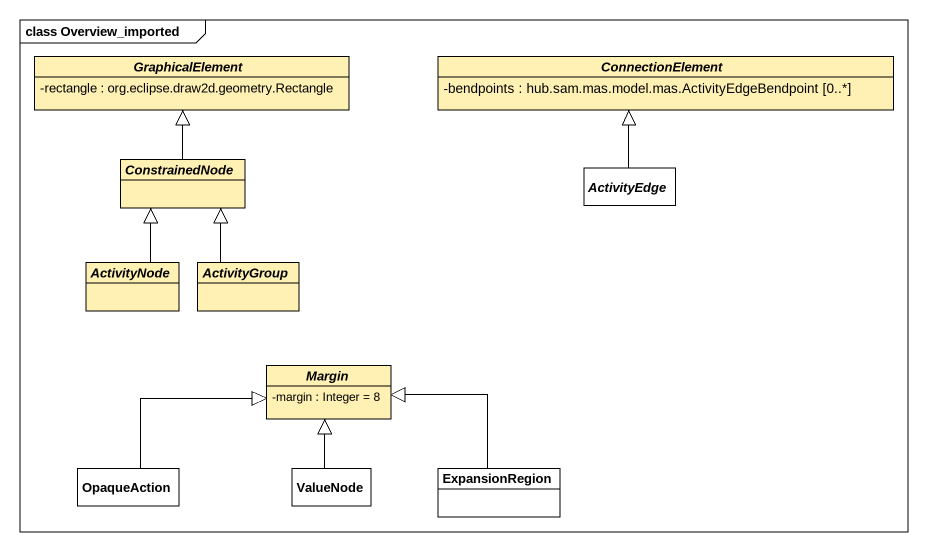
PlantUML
@startuml
mainframe class Overview_imported
hide circle
hide empty members
skinparam classAttributeIconSize 0
abstract class GraphicalElement #FFF0B4 {
  -rectangle : org.eclipse.draw2d.geometry.Rectangle
}
abstract class ConnectionElement #FFF0B4 {
  -bendpoints : hub.sam.mas.model.mas.ActivityEdgeBendpoint [0..*]
}
abstract class ConstrainedNode #FFF0B4
abstract class ActivityEdge #FFFFFF
abstract class ActivityNode #FFF0B4
abstract class ActivityGroup #FFF0B4
abstract class Margin #FFF0B4 {
  -margin : Integer = 8
}
class OpaqueAction #FFFFFF
class ValueNode #FFFFFF
class ExpansionRegion #FFFFFF
ConstrainedNode -up-|> GraphicalElement
ActivityEdge -up-|> ConnectionElement
ActivityNode -up-|> ConstrainedNode
ActivityGroup -up-|> ConstrainedNode
OpaqueAction -right-|> Margin
ValueNode -up-|> Margin
ExpansionRegion -left-|> Margin
@enduml
